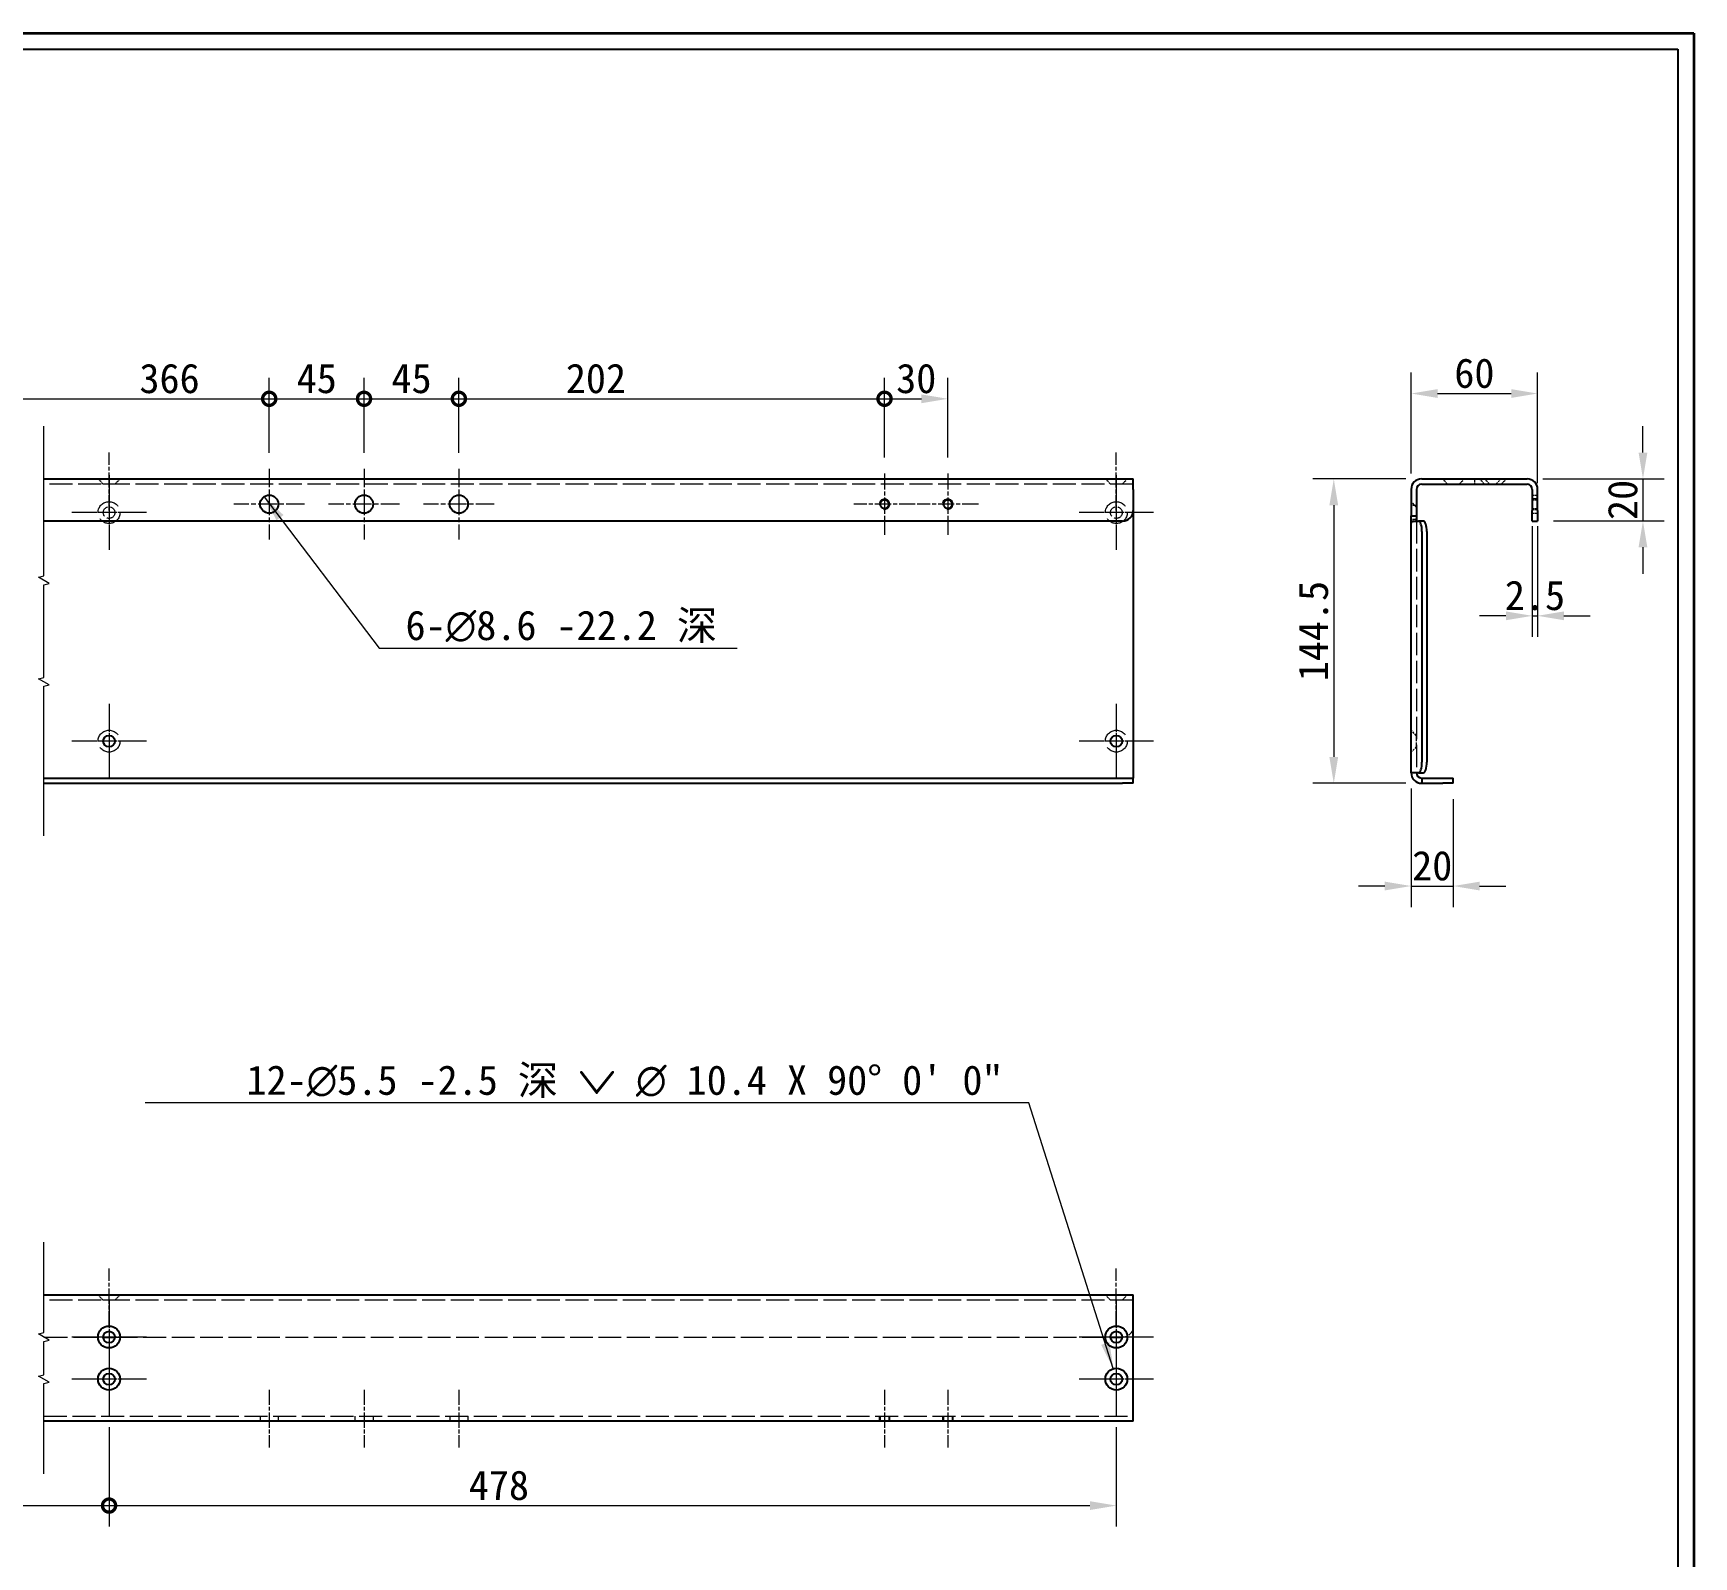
# Model space of a CAD drawing. Header units: millimetres. Extents: x 30 to 2073, y 27 to 1458.
# Drawn here: x 1284 to 2073, y 734 to 1458 of the extents above; entities that cross this region are included whole.
import ezdxf

# ---------------------------------------------------------------- set-up
doc = ezdxf.new("R2010")
doc.units = ezdxf.units.MM
doc.header["$LTSCALE"] = 5
doc.linetypes.add('CHAIN', pattern=[0.3543, 0.2362, -0.0295, 0.0591, -0.0295])
doc.linetypes.add('DASHED', pattern=[0.2067, 0.1654, -0.0413])
for name, color, linetype, lineweight, true_color in [('中心标记 (ISO)', 1, 'CHAIN', 18, 0xff0000), ('中心线 (ISO)', 1, 'CHAIN', 18, 0xff0000), ('尺寸 (ISO)', 7, 'Continuous', 18, 0x008000), ('折线 (ISO)', 7, 'Continuous', 18, 0x008000), ('符号 (ISO)', 7, 'Continuous', 18, 0x008000), ('隐藏 (ISO)', 5, 'DASHED', 18, 0x0000ff)]:
    doc.layers.add(name, color=color, linetype=linetype, lineweight=lineweight, true_color=true_color)
for name, color, linetype, lineweight in [('可见 (ISO)', 7, 'Continuous', 25), ('可见窄的 (ISO)', 7, 'Continuous', 18), ('图框 (ISO)', 7, 'Continuous', 35)]:
    doc.layers.add(name, color=color, linetype=linetype, lineweight=lineweight)
doc.styles.add('文本样式74', font='SimSun.ttf')
doc.styles.add('最新国标', font='simfang.ttf')
doc.dimstyles.new('默认 (GB)', dxfattribs={"dimscale": 5, "dimtxt": 2.8, "dimasz": 2.5, "dimexe": 2, "dimexo": 1.5, "dimgap": 0.5, "dimtad": 1, "dimtoh": 1, "dimdsep": 46, "dimtxsty": '最新国标', "dimcen": 0.09, "dimdle": 10, "dimclrd": 256, "dimclre": 256, "dimclrt": 256, "dimaunit": 1, "dimadec": 3, "dimazin": 2, "dimtfac": 0.535714, "dimtdec": 3, "dimtmove": 0, "dimatfit": 3, "dimfxl": 0, "dimtolj": 1, "dimlwd": -1, "dimlwe": -1, "dimarcsym": 0})
doc.dimstyles.new('默认 (GB)$7', dxfattribs={"dimscale": 5, "dimtxt": 2.8, "dimasz": 2.5, "dimexe": 2, "dimexo": 1.5, "dimgap": 0.5, "dimtad": 1, "dimtoh": 1, "dimdsep": 46, "dimtxsty": '最新国标', "dimcen": 0.09, "dimdle": 10, "dimclrd": 256, "dimclre": 256, "dimclrt": 256, "dimaunit": 1, "dimadec": 3, "dimazin": 2, "dimtfac": 0.535714, "dimtdec": 3, "dimtmove": 0, "dimatfit": 3, "dimfxl": 0, "dimtolj": 1, "dimlwd": -1, "dimlwe": -1, "dimarcsym": 0})

# ---------------------------------------------------------------- blocks, each defined once
blk = doc.blocks.new('图框 最新国标')
at = {"layer": '图框 (ISO)'}
for p, q in [((6, 291.5), (414.5, 291.5)), ((414.5, 291.5), (414.5, 5.5))]:
    blk.add_line(p, q, dxfattribs=at)
at = {"layer": '图框 (ISO)', "color": 7, "linetype": 'Continuous', "lineweight": 25}
for p, q in [((18, 290), (413, 290)), ((18, 290), (413, 290)), ((413, 290), (413, 7)), ((413, 290), (413, 7))]:
    blk.add_line(p, q, dxfattribs=at)
at = {"layer": '图框 (ISO)', "style": '文本样式74'}
blk.add_attdef('零件代号_001', (42.7, 287.25), '', height=2.5, rotation=180, dxfattribs=at)
blk = doc.blocks.new('*D5')
at = {"layer": 'Defpoints', "color": 0, "transparency": 16777216}
for p in [(1998.38, 1286.49), (1938.38, 1240.99), (1998.38, 1236.49)]:
    blk.add_point(p, dxfattribs=at)
at = {"layer": '尺寸 (ISO)', "color": 116, "true_color": 0x00803f, "transparency": 16777216}
for p, q in [((1938.38, 1248.49), (1938.38, 1296.49)), ((1998.38, 1243.99), (1998.38, 1296.49)), ((1950.88, 1286.49), (1985.88, 1286.49))]:
    blk.add_line(p, q, dxfattribs=at)
for points in [[(1950.88, 1288.57), (1950.88, 1284.4), (1938.38, 1286.49)], [(1985.88, 1288.57), (1985.88, 1284.4), (1998.38, 1286.49)]]:
    blk.add_solid(points, dxfattribs=at)
at = {"layer": '尺寸 (ISO)', "transparency": 16777216, "insert": (1968.38, 1296.07), "char_height": 14, "attachment_point": 5, "style": '最新国标'}
blk.add_mtext('\\A1;60', dxfattribs=at)
blk = doc.blocks.new('*D6')
at = {"layer": 'Defpoints', "color": 0, "transparency": 16777216}
for p in [(1993.38, 1245.99), (1998.38, 1225.99), (2048.38, 1225.99)]:
    blk.add_point(p, dxfattribs=at)
at = {"layer": '尺寸 (ISO)', "color": 116, "true_color": 0x00803f, "transparency": 16777216}
for p, q in [((2048.38, 1258.49), (2048.38, 1270.99)), ((2000.88, 1245.99), (2058.38, 1245.99)), ((2048.38, 1245.99), (2048.38, 1225.99)), ((2005.88, 1225.99), (2058.38, 1225.99)), ((2048.38, 1213.49), (2048.38, 1200.99))]:
    blk.add_line(p, q, dxfattribs=at)
for points in [[(2046.3, 1258.49), (2050.46, 1258.49), (2048.38, 1245.99)], [(2046.3, 1213.49), (2050.46, 1213.49), (2048.38, 1225.99)]]:
    blk.add_solid(points, dxfattribs=at)
at = {"layer": '尺寸 (ISO)', "transparency": 16777216, "insert": (2038.8, 1235.99), "char_height": 14, "attachment_point": 5, "rotation": 90, "style": '最新国标'}
blk.add_mtext('\\A1;20', dxfattribs=at)
blk = doc.blocks.new('*D7')
at = {"layer": 'Defpoints', "color": 0, "transparency": 16777216}
for p in [(1943.38, 1245.99), (1901.66, 1101.49), (1943.38, 1101.49)]:
    blk.add_point(p, dxfattribs=at)
at = {"layer": '尺寸 (ISO)', "color": 116, "true_color": 0x00803f, "transparency": 16777216}
for p, q in [((1935.88, 1245.99), (1891.66, 1245.99)), ((1901.66, 1233.49), (1901.66, 1113.99)), ((1935.88, 1101.49), (1891.66, 1101.49))]:
    blk.add_line(p, q, dxfattribs=at)
for points in [[(1899.58, 1233.49), (1903.74, 1233.49), (1901.66, 1245.99)], [(1899.58, 1113.99), (1903.74, 1113.99), (1901.66, 1101.49)]]:
    blk.add_solid(points, dxfattribs=at)
at = {"layer": '尺寸 (ISO)', "transparency": 16777216, "insert": (1892.04, 1173.74), "char_height": 14, "attachment_point": 5, "rotation": 90, "style": '最新国标'}
blk.add_mtext('\\A1;144.5', dxfattribs=at)
blk = doc.blocks.new('*D8')
at = {"layer": 'Defpoints', "color": 0, "transparency": 16777216}
for p in [(1938.38, 1106.49), (1958.38, 1101.49), (1958.38, 1052.74)]:
    blk.add_point(p, dxfattribs=at)
at = {"layer": '尺寸 (ISO)', "color": 116, "true_color": 0x00803f, "transparency": 16777216}
for p, q in [((1938.38, 1098.99), (1938.38, 1042.74)), ((1958.38, 1093.99), (1958.38, 1042.74)), ((1925.88, 1052.74), (1913.38, 1052.74)), ((1938.38, 1052.74), (1958.38, 1052.74)), ((1970.88, 1052.74), (1983.38, 1052.74))]:
    blk.add_line(p, q, dxfattribs=at)
for points in [[(1925.88, 1054.82), (1925.88, 1050.65), (1938.38, 1052.74)], [(1970.88, 1054.82), (1970.88, 1050.65), (1958.38, 1052.74)]]:
    blk.add_solid(points, dxfattribs=at)
at = {"layer": '尺寸 (ISO)', "transparency": 16777216, "insert": (1948.38, 1062.32), "char_height": 14, "attachment_point": 5, "style": '最新国标'}
blk.add_mtext('\\A1;20', dxfattribs=at)
blk = doc.blocks.new('_DotSmall')
at = {"color": 0, "linetype": 'ByBlock', "const_width": 0.5}
blk.add_lwpolyline([(-0.0625, 0, 1), (0.0625, 0, 1)], format="xyb", close=True, dxfattribs=at)
blk = doc.blocks.new('*D17')
at = {"layer": 'Defpoints', "color": 0, "transparency": 16777216}
for p in [(1396.47, 1283.99), (1252.14, 1248.55), (1396.47, 1250.79)]:
    blk.add_point(p, dxfattribs=at)
at = {"layer": '尺寸 (ISO)', "color": 116, "true_color": 0x00803f, "transparency": 16777216}
for p, q in [((1252.14, 1256.05), (1252.14, 1293.99)), ((1396.47, 1258.29), (1396.47, 1293.99)), ((1252.14, 1283.99), (1396.47, 1283.99))]:
    blk.add_line(p, q, dxfattribs=at)
at = {"layer": '尺寸 (ISO)', "color": 116, "true_color": 0x00803f, "transparency": 16777216, "xscale": 12.5, "yscale": 12.5, "zscale": 12.5, "rotation": 180}
blk.add_blockref('_DotSmall', (1252.14, 1283.99), dxfattribs=at)
at = {"layer": '尺寸 (ISO)', "color": 116, "true_color": 0x00803f, "transparency": 16777216, "xscale": 12.5, "yscale": 12.5, "zscale": 12.5}
blk.add_blockref('_DotSmall', (1396.47, 1283.99), dxfattribs=at)
at = {"layer": '尺寸 (ISO)', "transparency": 16777216, "insert": (1349.17, 1293.57), "char_height": 14, "attachment_point": 5, "style": '最新国标'}
blk.add_mtext('\\A1;366', dxfattribs=at)
blk = doc.blocks.new('*D18')
at = {"layer": 'Defpoints', "color": 0, "transparency": 16777216}
for p in [(1441.47, 1283.99), (1396.47, 1250.79), (1441.47, 1250.79)]:
    blk.add_point(p, dxfattribs=at)
at = {"layer": '尺寸 (ISO)', "color": 116, "true_color": 0x00803f, "transparency": 16777216}
for p, q in [((1396.47, 1258.29), (1396.47, 1293.99)), ((1441.47, 1258.29), (1441.47, 1293.99)), ((1396.47, 1283.99), (1441.47, 1283.99))]:
    blk.add_line(p, q, dxfattribs=at)
at = {"layer": '尺寸 (ISO)', "color": 116, "true_color": 0x00803f, "transparency": 16777216, "xscale": 12.5, "yscale": 12.5, "zscale": 12.5, "rotation": 180}
blk.add_blockref('_DotSmall', (1396.47, 1283.99), dxfattribs=at)
at = {"layer": '尺寸 (ISO)', "color": 116, "true_color": 0x00803f, "transparency": 16777216, "xscale": 12.5, "yscale": 12.5, "zscale": 12.5}
blk.add_blockref('_DotSmall', (1441.47, 1283.99), dxfattribs=at)
at = {"layer": '尺寸 (ISO)', "transparency": 16777216, "insert": (1419.02, 1293.57), "char_height": 14, "attachment_point": 5, "style": '最新国标'}
blk.add_mtext('\\A1;45', dxfattribs=at)
blk = doc.blocks.new('*D19')
at = {"layer": 'Defpoints', "color": 0, "transparency": 16777216}
for p in [(1486.47, 1283.99), (1441.47, 1250.79), (1486.47, 1250.79)]:
    blk.add_point(p, dxfattribs=at)
at = {"layer": '尺寸 (ISO)', "color": 116, "true_color": 0x00803f, "transparency": 16777216}
for p, q in [((1441.47, 1258.29), (1441.47, 1293.99)), ((1486.47, 1258.29), (1486.47, 1293.99)), ((1441.47, 1283.99), (1486.47, 1283.99))]:
    blk.add_line(p, q, dxfattribs=at)
at = {"layer": '尺寸 (ISO)', "color": 116, "true_color": 0x00803f, "transparency": 16777216, "xscale": 12.5, "yscale": 12.5, "zscale": 12.5, "rotation": 180}
blk.add_blockref('_DotSmall', (1441.47, 1283.99), dxfattribs=at)
at = {"layer": '尺寸 (ISO)', "color": 116, "true_color": 0x00803f, "transparency": 16777216, "xscale": 12.5, "yscale": 12.5, "zscale": 12.5}
blk.add_blockref('_DotSmall', (1486.47, 1283.99), dxfattribs=at)
at = {"layer": '尺寸 (ISO)', "transparency": 16777216, "insert": (1464.02, 1293.57), "char_height": 14, "attachment_point": 5, "style": '最新国标'}
blk.add_mtext('\\A1;45', dxfattribs=at)
blk = doc.blocks.new('*D20')
at = {"layer": 'Defpoints', "color": 0, "transparency": 16777216}
for p in [(1688.47, 1283.99), (1486.47, 1250.79), (1688.47, 1248.55)]:
    blk.add_point(p, dxfattribs=at)
at = {"layer": '尺寸 (ISO)', "color": 116, "true_color": 0x00803f, "transparency": 16777216}
for p, q in [((1486.47, 1258.29), (1486.47, 1293.99)), ((1688.47, 1256.05), (1688.47, 1293.99)), ((1486.47, 1283.99), (1688.47, 1283.99))]:
    blk.add_line(p, q, dxfattribs=at)
at = {"layer": '尺寸 (ISO)', "color": 116, "true_color": 0x00803f, "transparency": 16777216, "xscale": 12.5, "yscale": 12.5, "zscale": 12.5, "rotation": 180}
blk.add_blockref('_DotSmall', (1486.47, 1283.99), dxfattribs=at)
at = {"layer": '尺寸 (ISO)', "color": 116, "true_color": 0x00803f, "transparency": 16777216, "xscale": 12.5, "yscale": 12.5, "zscale": 12.5}
blk.add_blockref('_DotSmall', (1688.47, 1283.99), dxfattribs=at)
at = {"layer": '尺寸 (ISO)', "transparency": 16777216, "insert": (1551.52, 1293.57), "char_height": 14, "attachment_point": 5, "style": '最新国标'}
blk.add_mtext('\\A1;202', dxfattribs=at)
blk = doc.blocks.new('*D21')
at = {"layer": 'Defpoints', "color": 0, "transparency": 16777216}
for p in [(1718.47, 1283.99), (1688.47, 1248.55), (1718.47, 1248.55)]:
    blk.add_point(p, dxfattribs=at)
at = {"layer": '尺寸 (ISO)', "color": 116, "true_color": 0x00803f, "transparency": 16777216}
for p, q in [((1688.47, 1256.05), (1688.47, 1293.99)), ((1718.47, 1256.05), (1718.47, 1293.99)), ((1688.47, 1283.99), (1705.97, 1283.99))]:
    blk.add_line(p, q, dxfattribs=at)
blk.add_solid([(1705.97, 1286.07), (1705.97, 1281.9), (1718.47, 1283.99)], dxfattribs=at)
at = {"layer": '尺寸 (ISO)', "color": 116, "true_color": 0x00803f, "transparency": 16777216, "xscale": 12.5, "yscale": 12.5, "zscale": 12.5, "rotation": 180}
blk.add_blockref('_DotSmall', (1688.47, 1283.99), dxfattribs=at)
at = {"layer": '尺寸 (ISO)', "transparency": 16777216, "insert": (1703.52, 1293.57), "char_height": 14, "attachment_point": 5, "style": '最新国标'}
blk.add_mtext('\\A1;30', dxfattribs=at)
blk = doc.blocks.new('*D30')
at = {"layer": 'Defpoints', "color": 0, "transparency": 16777216}
for p in [(1042.14, 803.44), (1320.47, 803.44), (1320.47, 758.69)]:
    blk.add_point(p, dxfattribs=at)
at = {"layer": '尺寸 (ISO)', "color": 116, "true_color": 0x00803f, "transparency": 16777216}
for p, q in [((1042.14, 795.94), (1042.14, 748.69)), ((1320.47, 795.94), (1320.47, 748.69)), ((1042.14, 758.69), (1320.47, 758.69))]:
    blk.add_line(p, q, dxfattribs=at)
at = {"layer": '尺寸 (ISO)', "color": 116, "true_color": 0x00803f, "transparency": 16777216, "xscale": 12.5, "yscale": 12.5, "zscale": 12.5, "rotation": 180}
blk.add_blockref('_DotSmall', (1042.14, 758.69), dxfattribs=at)
at = {"layer": '尺寸 (ISO)', "color": 116, "true_color": 0x00803f, "transparency": 16777216, "xscale": 12.5, "yscale": 12.5, "zscale": 12.5}
blk.add_blockref('_DotSmall', (1320.47, 758.69), dxfattribs=at)
at = {"layer": '尺寸 (ISO)', "transparency": 16777216, "insert": (1200.22, 768.27), "char_height": 14, "attachment_point": 5, "style": '最新国标'}
blk.add_mtext('\\A1;500', dxfattribs=at)
blk = doc.blocks.new('*D31')
at = {"layer": 'Defpoints', "color": 0, "transparency": 16777216}
for p in [(1320.47, 803.44), (1798.47, 803.44), (1798.47, 758.69)]:
    blk.add_point(p, dxfattribs=at)
at = {"layer": '尺寸 (ISO)', "color": 116, "true_color": 0x00803f, "transparency": 16777216}
for p, q in [((1320.47, 795.94), (1320.47, 748.69)), ((1798.47, 795.94), (1798.47, 748.69)), ((1320.47, 758.69), (1785.97, 758.69))]:
    blk.add_line(p, q, dxfattribs=at)
blk.add_solid([(1785.97, 760.77), (1785.97, 756.61), (1798.47, 758.69)], dxfattribs=at)
at = {"layer": '尺寸 (ISO)', "color": 116, "true_color": 0x00803f, "transparency": 16777216, "xscale": 12.5, "yscale": 12.5, "zscale": 12.5, "rotation": 180}
blk.add_blockref('_DotSmall', (1320.47, 758.69), dxfattribs=at)
at = {"layer": '尺寸 (ISO)', "transparency": 16777216, "insert": (1505.47, 768.27), "char_height": 14, "attachment_point": 5, "style": '最新国标'}
blk.add_mtext('\\A1;478', dxfattribs=at)
blk = doc.blocks.new('*D54')
at = {"layer": 'Defpoints', "color": 0, "transparency": 16777216}
for p in [(1995.88, 1230.99), (1998.38, 1230.99), (1998.38, 1180.99)]:
    blk.add_point(p, dxfattribs=at)
at = {"layer": '尺寸 (ISO)', "color": 116, "true_color": 0x00803f, "transparency": 16777216}
for p, q in [((1995.88, 1223.49), (1995.88, 1170.99)), ((1998.38, 1223.49), (1998.38, 1170.99)), ((1983.38, 1180.99), (1970.88, 1180.99)), ((1995.88, 1180.99), (1998.38, 1180.99)), ((2010.88, 1180.99), (2023.38, 1180.99))]:
    blk.add_line(p, q, dxfattribs=at)
for points in [[(1983.38, 1183.07), (1983.38, 1178.9), (1995.88, 1180.99)], [(2010.88, 1183.07), (2010.88, 1178.9), (1998.38, 1180.99)]]:
    blk.add_solid(points, dxfattribs=at)
at = {"layer": '尺寸 (ISO)', "transparency": 16777216, "insert": (1997.13, 1190.61), "char_height": 14, "attachment_point": 5, "style": '最新国标'}
blk.add_mtext('\\A1;2.5', dxfattribs=at)

msp = doc.modelspace()

# ---------------------------------------------------------------- linework, layer by layer
at = {"layer": '中心标记 (ISO)', "ltscale": 7.867249}
for p, q in [((1320.4684, 1247.6862), (1320.4684, 1212.2862)), ((1798.4684, 1247.6862), (1798.4684, 1212.2862)), ((1338.1684, 1229.9862), (1302.7684, 1229.9862)), ((1816.1684, 1229.9862), (1780.7684, 1229.9862)), ((1320.4684, 1139.1862), (1320.4684, 1103.7862)), ((1798.4684, 1139.1862), (1798.4684, 1103.7862)), ((1338.1684, 1121.4862), (1302.7684, 1121.4862)), ((1816.1684, 1121.4862), (1780.7684, 1121.4862)), ((1320.4684, 856.3893), (1320.4684, 820.9893)), ((1798.4684, 856.3893), (1798.4684, 820.9893)), ((1338.1684, 838.6893), (1302.7684, 838.6893)), ((1320.4684, 836.3893), (1320.4684, 800.9893)), ((1816.1684, 838.6893), (1780.7684, 838.6893)), ((1798.4684, 836.3893), (1798.4684, 800.9893)), ((1338.1684, 818.6893), (1302.7684, 818.6893)), ((1816.1684, 818.6893), (1780.7684, 818.6893))]:
    msp.add_line(p, q, dxfattribs=at)
at = {"layer": '中心标记 (ISO)', "ltscale": 6.778265}
for p, q in [((1320.4684, 1245.2362), (1320.4684, 1214.7362)), ((1798.4684, 1245.2362), (1798.4684, 1214.7362)), ((1335.7184, 1229.9862), (1305.2184, 1229.9862)), ((1813.7184, 1229.9862), (1783.2184, 1229.9862)), ((1320.4684, 1136.7362), (1320.4684, 1106.2362)), ((1798.4684, 1136.7362), (1798.4684, 1106.2362)), ((1335.7184, 1121.4862), (1305.2184, 1121.4862)), ((1813.7184, 1121.4862), (1783.2184, 1121.4862)), ((1320.4684, 853.9393), (1320.4684, 823.4393)), ((1798.4684, 853.9393), (1798.4684, 823.4393)), ((1335.7184, 838.6893), (1305.2184, 838.6893)), ((1813.7184, 838.6893), (1783.2184, 838.6893)), ((1320.4684, 833.9393), (1320.4684, 803.4393)), ((1798.4684, 833.9393), (1798.4684, 803.4393)), ((1335.7184, 818.6893), (1305.2184, 818.6893)), ((1813.7184, 818.6893), (1783.2184, 818.6893))]:
    msp.add_line(p, q, dxfattribs=at)
at = {"layer": '中心标记 (ISO)', "ltscale": 7.467214}
for p, q in [((1396.4684, 1250.7862), (1396.4684, 1217.1862)), ((1441.4684, 1250.7862), (1441.4684, 1217.1862)), ((1486.4684, 1250.7862), (1486.4684, 1217.1862)), ((1413.2684, 1233.9862), (1379.6684, 1233.9862)), ((1458.2684, 1233.9862), (1424.6684, 1233.9862)), ((1503.2684, 1233.9862), (1469.6684, 1233.9862))]:
    msp.add_line(p, q, dxfattribs=at)
at = {"layer": '中心标记 (ISO)', "ltscale": 6.474683}
for p, q in [((1688.4684, 1248.5532), (1688.4684, 1219.4192)), ((1718.4684, 1248.5532), (1718.4684, 1219.4192)), ((1703.0354, 1233.9862), (1673.9014, 1233.9862)), ((1733.0354, 1233.9862), (1703.9014, 1233.9862))]:
    msp.add_line(p, q, dxfattribs=at)
at = {"layer": '中心线 (ISO)', "ltscale": 6.111541}
for p, q in [((1320.4684, 1230.9862), (1320.4684, 1258.4862)), ((1798.4684, 1230.9862), (1798.4684, 1258.4862)), ((1320.4684, 843.6893), (1320.4684, 871.1893)), ((1798.4684, 843.6893), (1798.4684, 871.1893)), ((1396.4684, 813.6893), (1396.4684, 786.1893)), ((1441.4684, 813.6893), (1441.4684, 786.1893)), ((1486.4684, 813.6893), (1486.4684, 786.1893)), ((1688.4684, 813.6893), (1688.4684, 786.1893)), ((1718.4684, 813.6893), (1718.4684, 786.1893))]:
    msp.add_line(p, q, dxfattribs=at)
at = {"layer": '可见 (ISO)'}
for p, q in [((1289.4776, 1245.9862), (1806.4684, 1245.9862)), ((1806.4684, 1240.9862), (1806.4684, 1245.9862)), ((1943.3807, 1245.9862), (1993.3807, 1245.9862)), ((1806.4684, 1240.9862), (1806.4684, 1230.9862)), ((1938.3807, 1240.9862), (1938.3807, 1228.4862)), ((1940.8807, 1240.9862), (1940.8807, 1228.4862)), ((1943.3807, 1243.4862), (1993.3807, 1243.4862)), ((1995.8807, 1240.9862), (1995.8807, 1230.9862)), ((1998.3807, 1230.9862), (1998.3807, 1240.9862)), ((1806.4684, 1230.9862), (1806.4684, 1106.4862)), ((1995.8807, 1225.9862), (1995.8807, 1230.9862)), ((1998.3807, 1230.9862), (1998.3807, 1225.9862)), ((1801.4684, 1225.9862), (1289.4776, 1225.9862)), ((1938.3807, 1228.4862), (1940.8807, 1228.4862)), ((1938.3807, 1225.9862), (1938.3807, 1228.4862)), ((1938.6822, 1225.9862), (1938.3807, 1225.9862)), ((1938.3807, 1106.4862), (1938.3807, 1225.9862)), ((1938.6822, 1225.9862), (1941.8009, 1225.9862)), ((1940.8807, 1228.4862), (1940.8807, 1225.9862)), ((1944.1501, 1225.9862), (1941.8009, 1225.9862)), ((1995.8807, 1225.9862), (1998.3807, 1225.9862)), ((1943.511, 1220.9862), (1943.511, 1111.4862)), ((1945.8602, 1220.9862), (1945.8602, 1111.4862)), ((1289.4776, 1103.9862), (1801.4684, 1103.9862)), ((1801.4684, 1103.9862), (1806.4684, 1103.9862)), ((1806.4684, 1106.4862), (1806.4684, 1103.9862)), ((1806.4684, 1101.4862), (1806.4684, 1103.9862)), ((1938.3807, 1106.4862), (1938.6822, 1106.4862)), ((1941.8009, 1106.4862), (1938.6822, 1106.4862)), ((1941.8009, 1106.4862), (1944.1501, 1106.4862)), ((1943.3807, 1103.9862), (1953.3807, 1103.9862)), ((1943.3807, 1103.9862), (1943.3807, 1101.4862)), ((1953.3807, 1103.9862), (1958.3807, 1103.9862)), ((1958.3807, 1101.4862), (1958.3807, 1103.9862)), ((1289.4776, 1101.4862), (1801.4684, 1101.4862)), ((1806.4684, 1101.4862), (1801.4684, 1101.4862)), ((1943.3807, 1101.4862), (1953.3807, 1101.4862)), ((1958.3807, 1101.4862), (1953.3807, 1101.4862)), ((1289.4776, 858.6893), (1806.4684, 858.6893)), ((1806.4684, 853.6893), (1806.4684, 858.6893)), ((1806.4684, 803.6893), (1806.4684, 853.6893)), ((1317.7184, 838.6893), (1323.2184, 838.6893)), ((1795.7184, 838.6893), (1801.2184, 838.6893)), ((1806.4684, 798.6893), (1289.4776, 798.6893)), ((1806.4684, 798.6893), (1806.4684, 803.6893))]:
    msp.add_line(p, q, dxfattribs=at)
for centre, radius in [((1396.4684, 1233.9862), 4.3), ((1441.4684, 1233.9862), 4.3), ((1486.4684, 1233.9862), 4.3), ((1688.4684, 1233.9862), 2.067), ((1718.4684, 1233.9862), 2.067), ((1320.4684, 1121.4862), 2.75), ((1798.4684, 1121.4862), 2.75), ((1320.4684, 838.6893), 5.2), ((1798.4684, 838.6893), 5.2), ((1320.4684, 838.6893), 2.75), ((1798.4684, 838.6893), 2.75), ((1320.4684, 818.6893), 5.2), ((1320.4684, 818.6893), 2.75), ((1798.4684, 818.6893), 5.2), ((1798.4684, 818.6893), 2.75)]:
    msp.add_circle(centre, radius, dxfattribs=at)
for centre, radius, start, end in [((1943.3807, 1240.9862), 5, 90, 180), ((1993.3807, 1240.9862), 5, 0, 90), ((1943.3807, 1240.9862), 2.5, 90, 180), ((1993.3807, 1240.9862), 2.5, 0, 90), ((1801.4684, 1230.9862), 5, 270, 0), ((1943.3807, 1106.4862), 5, 180, 270), ((1943.3807, 1106.4862), 2.5, 180, 270)]:
    msp.add_arc(centre, radius, start, end, dxfattribs=at)
for centre, major_axis, start_param, end_param in [((1941.8009, 1220.9862), (0, 5), 4.71238898, 6.28318531), ((1944.1501, 1220.9862), (0, 5), 4.71238898, 6.28318531), ((1941.8009, 1111.4862), (0, -5), 0, 1.57079633), ((1944.1501, 1111.4862), (0, -5), 0, 1.57079633)]:
    msp.add_ellipse(centre, major_axis=major_axis, ratio=0.34202014, start_param=start_param, end_param=end_param, dxfattribs=at)
at = {"layer": '可见窄的 (ISO)'}
for centre in [(1688.4684, 1233.9862), (1718.4684, 1233.9862)]:
    msp.add_arc(centre, 2.5, 260, 170, dxfattribs=at)
at = {"layer": '折线 (ISO)', "flags": 128}
for points in [[(1289.4776, 1076.4862), (1289.4776, 1147.5396), (1291.9776, 1148.2095), (1286.9776, 1151.0963), (1289.4776, 1151.7661), (1289.4776, 1195.7063), (1291.9776, 1196.3762), (1286.9776, 1199.2629), (1289.4776, 1199.9328), (1289.4776, 1270.9862)], [(1289.4776, 773.6893), (1289.4776, 816.576), (1291.9776, 817.2459), (1286.9776, 820.1327), (1289.4776, 820.8025), (1289.4776, 836.576), (1291.9776, 837.2459), (1286.9776, 840.1327), (1289.4776, 840.8025), (1289.4776, 883.6893)]]:
    msp.add_lwpolyline(points, dxfattribs=at)
at = {"layer": '隐藏 (ISO)', "ltscale": 1.319787}
for p, q in [((1317.7184, 1243.5362), (1315.2684, 1245.9862)), ((1323.2184, 1243.5362), (1325.6684, 1245.9862)), ((1795.7184, 1243.5362), (1793.2684, 1245.9862)), ((1801.2184, 1243.5362), (1803.6684, 1245.9862)), ((1955.6307, 1243.5362), (1953.1807, 1245.9862)), ((1961.1307, 1243.5362), (1963.5807, 1245.9862)), ((1973.1307, 1243.5362), (1970.6807, 1245.9862)), ((1975.6307, 1243.5362), (1973.1807, 1245.9862)), ((1978.6307, 1243.5362), (1981.0807, 1245.9862)), ((1981.1307, 1243.5362), (1983.5807, 1245.9862)), ((1940.8307, 1232.7362), (1938.3807, 1235.1862)), ((1940.8307, 1227.2362), (1938.3807, 1224.7862)), ((1940.8307, 1124.2362), (1938.3807, 1126.6862)), ((1940.8307, 1118.7362), (1938.3807, 1116.2862)), ((1317.7184, 856.2393), (1315.2684, 858.6893)), ((1323.2184, 856.2393), (1325.6684, 858.6893)), ((1795.7184, 856.2393), (1793.2684, 858.6893)), ((1801.2184, 856.2393), (1803.6684, 858.6893))]:
    msp.add_line(p, q, dxfattribs=at)
at = {"layer": '隐藏 (ISO)', "ltscale": 0.952248}
for p, q in [((1968.3807, 1245.9862), (1968.3807, 1243.4862)), ((1995.8807, 1238.2862), (1998.3807, 1238.2862)), ((1940.8807, 1233.2862), (1938.3807, 1233.2862)), ((1998.3807, 1236.4862), (1995.8807, 1236.4862)), ((1995.8807, 1236.0532), (1998.3807, 1236.0532)), ((1995.8807, 1231.9192), (1998.3807, 1231.9192)), ((1995.8807, 1231.4862), (1998.3807, 1231.4862)), ((1995.8807, 1229.6862), (1998.3807, 1229.6862)), ((1940.8807, 1226.6862), (1938.3807, 1226.6862)), ((1392.1684, 801.1893), (1392.1684, 798.6893)), ((1400.7684, 801.1893), (1400.7684, 798.6893)), ((1437.1684, 801.1893), (1437.1684, 798.6893)), ((1445.7684, 801.1893), (1445.7684, 798.6893)), ((1482.1684, 801.1893), (1482.1684, 798.6893)), ((1490.7684, 801.1893), (1490.7684, 798.6893)), ((1685.9684, 801.1893), (1685.9684, 798.6893)), ((1686.4014, 801.1893), (1686.4014, 798.6893)), ((1690.5354, 801.1893), (1690.5354, 798.6893)), ((1690.9684, 798.6893), (1690.9684, 801.1893)), ((1715.9684, 801.1893), (1715.9684, 798.6893)), ((1716.4014, 801.1893), (1716.4014, 798.6893)), ((1720.5354, 801.1893), (1720.5354, 798.6893)), ((1720.9684, 798.6893), (1720.9684, 801.1893))]:
    msp.add_line(p, q, dxfattribs=at)
at = {"layer": '隐藏 (ISO)', "ltscale": 13.164027}
for p, q in [((1806.4684, 1243.4862), (1289.4776, 1243.4862)), ((1806.4684, 856.1893), (1289.4776, 856.1893)), ((1289.4776, 801.1893), (1806.4684, 801.1893))]:
    msp.add_line(p, q, dxfattribs=at)
at = {"layer": '隐藏 (ISO)', "ltscale": 0.018947}
for p, q in [((1317.7184, 1243.4862), (1317.7184, 1243.5362)), ((1323.2184, 1243.4862), (1323.2184, 1243.5362)), ((1795.7184, 1243.4862), (1795.7184, 1243.5362)), ((1801.2184, 1243.4862), (1801.2184, 1243.5362)), ((1955.6307, 1243.4862), (1955.6307, 1243.5362)), ((1961.1307, 1243.4862), (1961.1307, 1243.5362)), ((1973.1307, 1243.4862), (1973.1307, 1243.5362)), ((1975.6307, 1243.4862), (1975.6307, 1243.5362)), ((1978.6307, 1243.4862), (1978.6307, 1243.5362)), ((1981.1307, 1243.4862), (1981.1307, 1243.5362)), ((1940.8807, 1232.7362), (1940.8307, 1232.7362)), ((1940.8807, 1227.2362), (1940.8307, 1227.2362)), ((1940.8807, 1124.2362), (1940.8307, 1124.2362)), ((1940.8807, 1118.7362), (1940.8307, 1118.7362)), ((1317.7184, 856.1893), (1317.7184, 856.2393)), ((1323.2184, 856.1893), (1323.2184, 856.2393)), ((1795.7184, 856.1893), (1795.7184, 856.2393)), ((1801.2184, 856.1893), (1801.2184, 856.2393))]:
    msp.add_line(p, q, dxfattribs=at)
at = {"layer": '隐藏 (ISO)', "ltscale": 3.290979}
for p, q in [((1323.2184, 1243.5362), (1317.7184, 1243.5362)), ((1801.2184, 1243.5362), (1795.7184, 1243.5362)), ((1961.1307, 1243.5362), (1955.6307, 1243.5362)), ((1981.1307, 1243.5362), (1975.6307, 1243.5362)), ((1940.8307, 1232.7362), (1940.8307, 1227.2362)), ((1940.8307, 1124.2362), (1940.8307, 1118.7362)), ((1323.2184, 856.2393), (1317.7184, 856.2393)), ((1801.2184, 856.2393), (1795.7184, 856.2393))]:
    msp.add_line(p, q, dxfattribs=at)
at = {"layer": '隐藏 (ISO)', "ltscale": 1.550073}
msp.add_line((1975.6307, 1243.5362), (1973.1307, 1243.5362), dxfattribs=at)
at = {"layer": '隐藏 (ISO)', "ltscale": 12.84739}
msp.add_line((1940.8807, 1225.9862), (1940.8807, 1106.4862), dxfattribs=at)
at = {"layer": '隐藏 (ISO)', "ltscale": 13.662722}
msp.add_line((1289.4776, 838.6893), (1317.7184, 838.6893), dxfattribs=at)
at = {"layer": '隐藏 (ISO)', "ltscale": 13.062409}
msp.add_line((1323.2184, 838.6893), (1795.7184, 838.6893), dxfattribs=at)
at = {"layer": '隐藏 (ISO)', "ltscale": 0.095135}
msp.add_line((1801.2184, 838.6893), (1801.4684, 838.6893), dxfattribs=at)
at = {"layer": '隐藏 (ISO)', "ltscale": 15.806755}
for centre in [(1320.4684, 1229.9862), (1798.4684, 1229.9862), (1320.4684, 1121.4862), (1798.4684, 1121.4862)]:
    msp.add_circle(centre, 5.2, dxfattribs=at)
at = {"layer": '隐藏 (ISO)', "ltscale": 6.582059}
for centre in [(1320.4684, 1229.9862), (1798.4684, 1229.9862)]:
    msp.add_circle(centre, 2.75, dxfattribs=at)
at = {"layer": '隐藏 (ISO)', "ltscale": 2.991791}
msp.add_arc((1801.4684, 843.6893), 5, 270, 0, dxfattribs=at)

# ---------------------------------------------------------------- block references
at = {"xscale": 5, "yscale": 5, "zscale": 5}
msp.add_blockref('图框 最新国标', (0, 0), dxfattribs=at)

# ---------------------------------------------------------------- texts
at = {"layer": '符号 (ISO)', "line_spacing_factor": 0.49, "style": '最新国标'}
for s, insert, char_height, width, attachment_point in [('6-\\fAIGDT|b0|i0;{\\H14.0000;n}\\fFangSong|b0|i0;{\\H14.0000;8.6 -22.2 深}', (1461.1622, 1168.0431), 14, 164.026661, 7), ('12-\\fAIGDT|b0|i0;{\\H14.0000;n}\\fFangSong|b0|i0;{\\H14.0000;5.5 -2.5 深 }\\fAIGDT|b0|i0;{\\H14.0000;w}\\fFangSong|b0|i0;{\\H14.0000; }\\fAIGDT|b0|i0;{\\H14.0000;n}\\fFangSong|b0|i0;{\\H14.0000; 10.4 X 90° 0\' 0"}', (1744.4578, 952.2086), 14.0000001, 422.296051, 9)]:
    msp.add_mtext(s, dxfattribs=dict(at, insert=insert, char_height=char_height, width=width, attachment_point=attachment_point))

# ---------------------------------------------------------------- dimensions: what is measured, and where the dimension line sits
at = {"layer": '尺寸 (ISO)', "color": 116, "true_color": 0x00803f}
for base, p1, p2, text, override, picture, middle in [((1396.4684, 1283.9862), (1252.135, 1248.5532), (1396.4684, 1250.7862), '366', {"dimgap": 0.5, "dimtoh": 0, "dimdec": 2, "dimlfac": 2.535795, "dimblk1": 'DotSmall', "dimblk2": 'DotSmall', "dimsah": 1, "dimdle": 0, "dimtol": 0, "dimlim": 0, "dimtp": 0, "dimtm": 0, "dimtdec": 3, "dimtofl": 0, "dimatfit": 1}, '*D17', (1349.1715, 1283.9862)), ((1320.4684, 758.6893), (1042.135, 803.4393), (1320.4684, 803.4393), '500', {"dimgap": 0.5, "dimtoh": 0, "dimdec": 2, "dimlfac": 1.796407, "dimblk1": 'DotSmall', "dimblk2": 'DotSmall', "dimsah": 1, "dimdle": 0, "dimtol": 0, "dimlim": 0, "dimtp": 0, "dimtm": 0, "dimtdec": 3, "dimtofl": 0, "dimatfit": 1}, '*D30', (1200.2177, 758.6893))]:
    dim = msp.add_linear_dim(base=base, p1=p1, p2=p2, angle=180, text=text, dimstyle='默认 (GB)', override=override, dxfattribs=at)
    dim.commit()
    dim.dimension.update_dxf_attribs({"geometry": picture, "text_midpoint": middle, "dimtype": 160})
for base, p1, p2, angle, override, picture, middle in [((1441.4684, 1283.9862), (1396.4684, 1250.7862), (1441.4684, 1250.7862), 180, {"dimgap": 0.5, "dimtoh": 0, "dimdec": 2, "dimblk1": 'DotSmall', "dimblk2": 'DotSmall', "dimsah": 1, "dimdle": 0, "dimtol": 0, "dimlim": 0, "dimtp": 0, "dimtm": 0, "dimtdec": 3, "dimtofl": 0, "dimatfit": 1}, '*D18', (1419.0184, 1283.9862)), ((1486.4684, 1283.9862), (1441.4684, 1250.7862), (1486.4684, 1250.7862), 180, {"dimgap": 0.5, "dimtoh": 0, "dimdec": 2, "dimblk1": 'DotSmall', "dimblk2": 'DotSmall', "dimsah": 1, "dimdle": 0, "dimtol": 0, "dimlim": 0, "dimtp": 0, "dimtm": 0, "dimtdec": 3, "dimtofl": 0, "dimatfit": 1}, '*D19', (1464.0184, 1283.9862)), ((1688.4684, 1283.9862), (1486.4684, 1250.7862), (1688.4684, 1248.5532), 180, {"dimgap": 0.5, "dimtoh": 0, "dimdec": 2, "dimblk1": 'DotSmall', "dimblk2": 'DotSmall', "dimsah": 1, "dimdle": 0, "dimtol": 0, "dimlim": 0, "dimtp": 0, "dimtm": 0, "dimtdec": 3, "dimtofl": 0, "dimatfit": 1}, '*D20', (1551.5184, 1283.9862)), ((1718.4684, 1283.9862), (1688.4684, 1248.5532), (1718.4684, 1248.5532), 180, {"dimgap": 0.5, "dimtoh": 0, "dimdec": 2, "dimblk1": 'DotSmall', "dimsah": 1, "dimdle": 0, "dimtol": 0, "dimlim": 0, "dimtp": 0, "dimtm": 0, "dimtdec": 3, "dimtofl": 1, "dimatfit": 1}, '*D21', (1703.5184, 1283.9862)), ((1998.3807, 1286.4862), (1938.3807, 1240.9862), (1998.3807, 1236.4862), 180, {"dimgap": 0.5, "dimtoh": 0, "dimdec": 2, "dimtol": 0, "dimlim": 0, "dimtp": 0, "dimtm": 0, "dimtdec": 3, "dimtofl": 0, "dimatfit": 1}, '*D5', (1968.3807, 1286.4862)), ((2048.3807, 1225.9862), (1993.3807, 1245.9862), (1998.3807, 1225.9862), 270, {"dimgap": 0.5, "dimtoh": 0, "dimdec": 2, "dimtol": 0, "dimlim": 0, "dimtp": 0, "dimtm": 0, "dimtdec": 3, "dimtofl": 1, "dimatfit": 1}, '*D6', (2048.3807, 1235.9862)), ((1901.6604, 1101.4862), (1943.3807, 1245.9862), (1943.3807, 1101.4862), 270, {"dimgap": 0.5, "dimtoh": 0, "dimdec": 2, "dimtol": 0, "dimlim": 0, "dimtp": 0, "dimtm": 0, "dimtdec": 3, "dimtofl": 0, "dimatfit": 1}, '*D7', (1901.6604, 1173.7362)), ((1998.3807, 1180.9862), (1995.8807, 1230.9862), (1998.3807, 1230.9862), 180, {"dimgap": 0.5, "dimtoh": 0, "dimdec": 2, "dimtol": 0, "dimlim": 0, "dimtp": 0, "dimtm": 0, "dimtdec": 3, "dimtofl": 1, "dimatfit": 1}, '*D54', (1997.1307, 1180.9862)), ((1798.4684, 758.6893), (1320.4684, 803.4393), (1798.4684, 803.4393), 180, {"dimgap": 0.5, "dimtoh": 0, "dimdec": 2, "dimblk1": 'DotSmall', "dimsah": 1, "dimdle": 0, "dimtol": 0, "dimlim": 0, "dimtp": 0, "dimtm": 0, "dimtdec": 3, "dimtofl": 0, "dimatfit": 1}, '*D31', (1505.4723, 758.6893))]:
    dim = msp.add_linear_dim(base=base, p1=p1, p2=p2, angle=angle, dimstyle='默认 (GB)', override=override, dxfattribs=at)
    dim.commit()
    dim.dimension.update_dxf_attribs({"geometry": picture, "text_midpoint": middle, "dimtype": 160})
dim = msp.add_linear_dim(base=(1958.3807, 1052.7362), p1=(1938.3807, 1106.4862), p2=(1958.3807, 1101.4862), dimstyle='默认 (GB)', override={"dimgap": 0.5, "dimtoh": 0, "dimdec": 2, "dimtol": 0, "dimlim": 0, "dimtp": 0, "dimtm": 0, "dimtdec": 3, "dimtofl": 1, "dimatfit": 1}, dxfattribs=at)
dim.commit()
dim.dimension.update_dxf_attribs({"geometry": '*D8', "text_midpoint": (1948.3807, 1052.7362), "dimtype": 160})

# ---------------------------------------------------------------- leaders
at = {"layer": '符号 (ISO)', "annotation_type": 0, "has_hookline": 1}
for points, hookline_direction, text_width in [([(1394.0211, 1237.5218), (1448.6622, 1165.7098), (1461.1622, 1165.7098)], 0, 157.3248), ([(1797.0387, 823.6889), (1756.9578, 949.8752), (1744.4578, 949.8752)], 1, 406.9027)]:
    msp.add_leader(points, dimstyle='默认 (GB)$7', override={"dimgap": 0, "dimtad": 1}, dxfattribs=dict(at, hookline_direction=hookline_direction, text_width=text_width))

doc.saveas('drawing.dxf')
